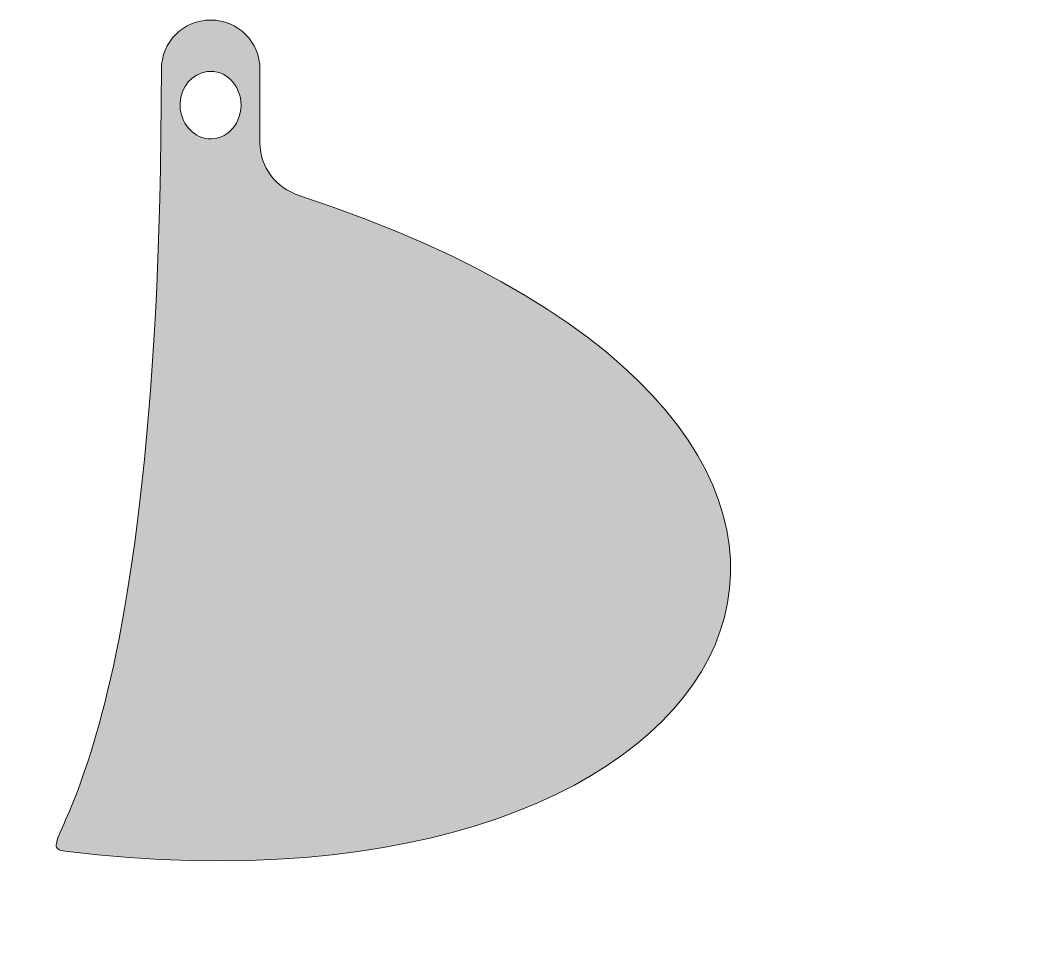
# Model space of a CAD drawing. Header units: inches. Extents: x 44.27 to 51.4, y -31.65 to -25.12.
import ezdxf

# ---------------------------------------------------------------- set-up
doc = ezdxf.new("R2010")
doc.units = ezdxf.units.IN
doc.header["$MEASUREMENT"] = 0
doc.layers.add('_U+0421_U+043B_U+043E_U+0439 1', color=7, linetype='Continuous')

# ---------------------------------------------------------------- blocks, each defined once
blk = doc.blocks.new('block 2')
at = {"layer": '_U+0421_U+043B_U+043E_U+0439 1', "lineweight": 0}
for points, knots in [([(46.2539, -26.3647), (46.0907, -26.3111), (45.9764, -26.1646), (45.9764, -25.9929), (45.9764, -25.9929), (45.9764, -25.4667), (45.9764, -25.4667), (45.9764, -25.2728), (45.8192, -25.1156), (45.6251, -25.1156), (45.5282, -25.1156), (45.4404, -25.1549), (45.3768, -25.2183), (45.3132, -25.2819), (45.2739, -25.3697), (45.2739, -25.4667), (45.2739, -30.7101), (44.2672, -30.9981), (44.5879, -31.0374), (49.5624, -31.6486), (51.4043, -28.0606), (46.2539, -26.3647)], [0, 0, 0, 0, 1, 1, 1, 2, 2, 2, 3, 3, 3, 4, 4, 4, 5, 5, 5, 6, 6, 6, 7, 7, 7, 7]), ([(45.5821, -25.9576), (45.4767, -25.9318), (45.4015, -25.8243), (45.4074, -25.7072), (45.4129, -25.5906), (45.4931, -25.4978), (45.6008, -25.4831), (45.7285, -25.4654), (45.8414, -25.5779), (45.8417, -25.7231), (45.8419, -25.8736), (45.7133, -25.9897), (45.5821, -25.9576)], [0, 0, 0, 0, 1, 1, 1, 2, 2, 2, 3, 3, 3, 4, 4, 4, 4])]:
    blk.add_open_spline(points, degree=3, knots=knots, dxfattribs=at)

msp = doc.modelspace()

# ---------------------------------------------------------------- hatches: boundary and pattern name
at = {"layer": '_U+0421_U+043B_U+043E_U+0439 1', "true_color": 0xffffff}
h = msp.add_hatch(color=7, dxfattribs=at)
h.dxf.hatch_style = 2
edge = h.paths.add_edge_path()
edge.add_spline(control_points=[(46.2539, -26.3647), (46.0907, -26.3111), (45.9764, -26.1646), (45.9764, -25.9929), (45.9764, -25.9929), (45.9764, -25.4667), (45.9764, -25.4667), (45.9764, -25.2728), (45.8192, -25.1156), (45.6251, -25.1156), (45.5282, -25.1156), (45.4404, -25.1549), (45.3768, -25.2183), (45.3132, -25.2819), (45.2739, -25.3697), (45.2739, -25.4667), (45.2739, -30.7101), (44.2672, -30.9981), (44.5879, -31.0374), (49.5624, -31.6486), (51.4043, -28.0606), (46.2539, -26.3647)], knot_values=[0, 0, 0, 0, 1, 1, 1, 2, 2, 2, 3, 3, 3, 4, 4, 4, 5, 5, 5, 6, 6, 6, 7, 7, 7, 7], degree=3, periodic=1)
edge = h.paths.add_edge_path()
edge.add_spline(control_points=[(45.5821, -25.9576), (45.4767, -25.9318), (45.4015, -25.8243), (45.4074, -25.7072), (45.4129, -25.5906), (45.4931, -25.4978), (45.6008, -25.4831), (45.7285, -25.4654), (45.8414, -25.5779), (45.8417, -25.7231), (45.8419, -25.8736), (45.7133, -25.9897), (45.5821, -25.9576)], knot_values=[0, 0, 0, 0, 1, 1, 1, 2, 2, 2, 3, 3, 3, 4, 4, 4, 4], degree=3, periodic=1)

# ---------------------------------------------------------------- block references
at = {"layer": '_U+0421_U+043B_U+043E_U+0439 1'}
msp.add_blockref('block 2', (0, 0), dxfattribs=at)

doc.saveas('drawing.dxf')
